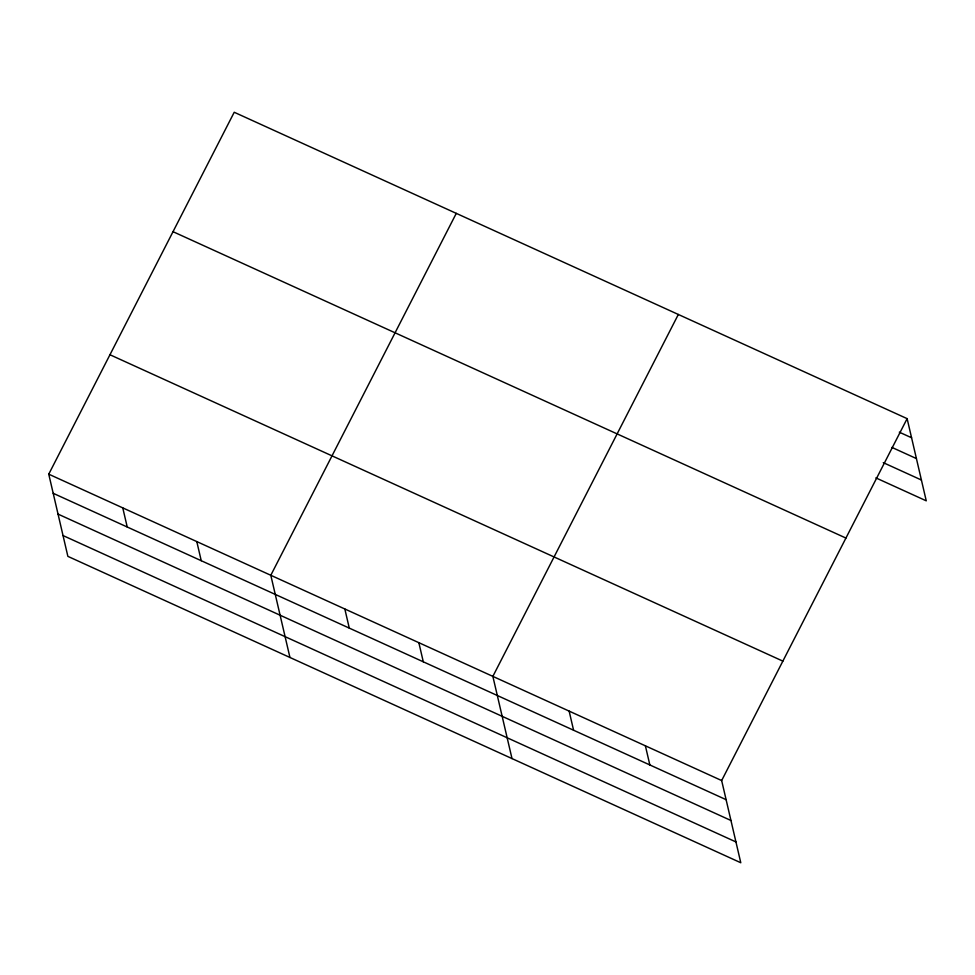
<?xml version="1.0" encoding="UTF-8"?>
<svg xmlns="http://www.w3.org/2000/svg" width="975" height="975" viewBox="0 0 975 975"><rect width="100%" height="100%" fill="white"/><g stroke="black" fill="none" stroke-linecap="round" stroke-linejoin="round"><path stroke-width="1.46" d="M907.128 418.641L721.658 780.548L740.781 862.741L67.872 556.359L48.75 474.179L234.219 112.259L907.128 418.641L926.25 500.821L875.867 477.884M456.276 213.367L270.806 575.274L289.941 657.467M678.332 314.462L492.862 676.382L511.997 758.574M899.316 432.181L911.576 437.763M891.906 447.403L916.415 458.567M883.277 462.65L921.412 480.017M173.014 231.684L845.922 538.066M109.956 354.742L782.864 661.123M48.75 474.179L721.658 780.548M53.198 493.301L726.107 799.671M58.049 514.105L730.945 820.487M63.034 535.555L735.942 841.937M645.389 745.826L649.85 764.948M569.132 711.104L573.58 730.226M418.848 642.683L423.296 661.806M344.833 608.985L349.282 628.107M196.792 541.576L201.24 560.698M122.765 507.878L127.225 527"/></g></svg>
